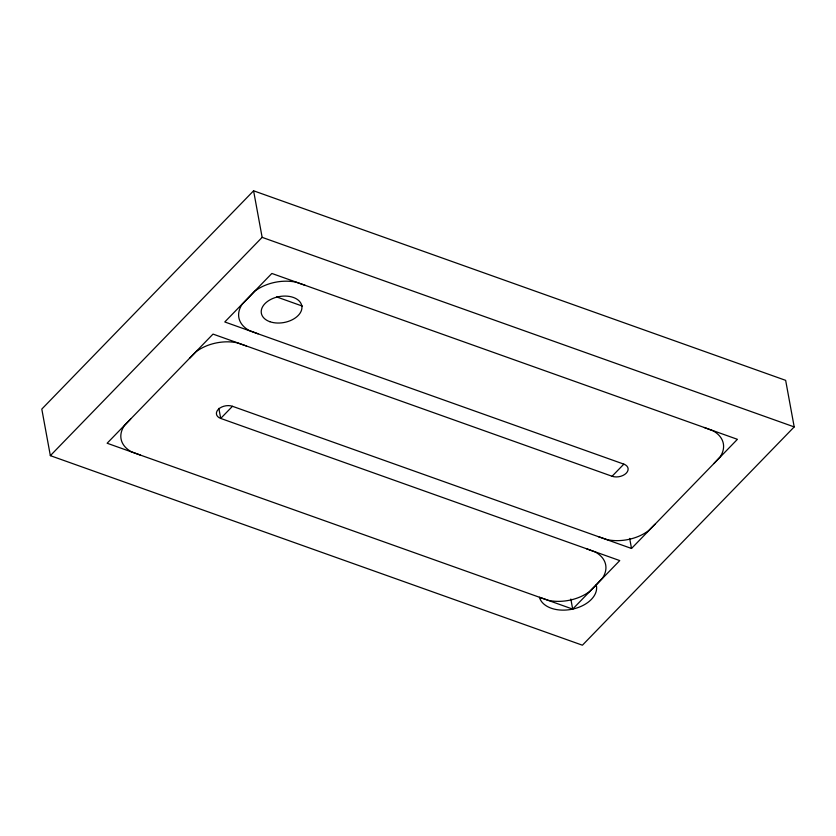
<?xml version="1.0" encoding="UTF-8"?>
<svg xmlns="http://www.w3.org/2000/svg" width="836" height="836" viewBox="0 0 836 836"><rect width="100%" height="100%" fill="white"/><g stroke="black" fill="none" stroke-linecap="round" stroke-linejoin="round"><path stroke-width="1.25" d="M189.5 358.351L196.011 351.789A36.356 23.324 -10.4 0 1 237.152 342.802L246.286 345.937M596.214 584.845L589.704 591.407A36.356 23.324 -10.4 0 1 548.562 600.394L539.429 597.259A29.082 18.653 -10.4 0 0 572.681 609.099L619.748 560.59L220.704 418.428A10.283 6.594 -10.4 0 1 218.269 409.4A10.283 6.594 -10.4 0 1 232.471 406.296L631.514 548.468L737.415 439.318L271.857 273.456L224.79 321.964L623.844 464.137A10.283 6.594 -10.4 0 1 626.268 473.155A10.283 6.594 -10.4 0 1 612.077 476.259L213.023 334.097L107.133 443.237L572.681 609.099A29.082 18.653 -10.4 0 0 596.214 584.845L602.432 578.198A36.585 23.46 -10.4 0 0 595.399 552.084L586.496 548.74M655.048 524.214L648.485 530.724A36.585 23.46 -10.4 0 1 607.406 539.701L598.262 536.618M253.59 190.796L41.8 409.086L50.348 455.651L582.41 645.204L794.2 426.914L785.652 380.349L253.59 190.796L262.138 237.351L50.348 455.651M232.471 406.296L220.704 418.428L218.854 408.355M612.077 476.259L623.844 464.137M713.881 463.572L720.089 456.926A36.585 23.46 -10.4 0 0 713.056 430.812L704.163 427.468M130.667 418.982L124.376 425.628A36.356 23.324 -10.4 0 0 131.419 451.785L140.385 455.087M258.052 333.815L249.149 330.471A36.585 23.46 -10.4 0 1 242.116 304.356L254.844 291.147A36.356 23.324 -10.4 0 1 295.986 282.16L305.109 285.306M262.138 237.351L794.2 426.914M276.653 296.926L302.413 306.112M629.665 538.394L631.514 548.468M570.842 599.036L572.681 609.099M269.819 321.682A20.566 13.188 -10.4 0 0 301.859 308.62A20.566 13.188 -10.4 0 0 273.069 298.368A20.566 13.188 -10.4 0 0 269.819 321.682"/></g></svg>
